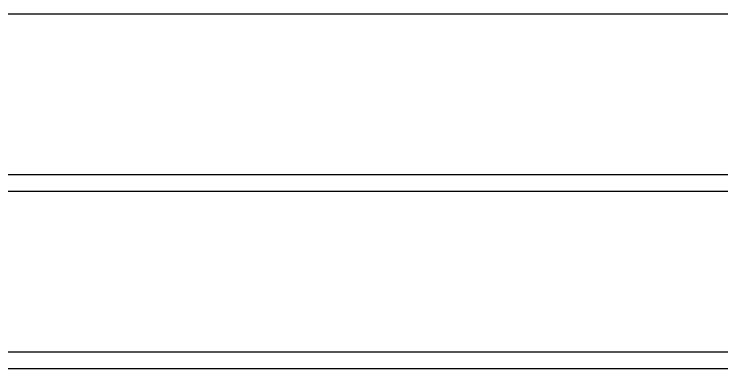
# Model space of a CAD drawing. Extents: x 1382187 to 1725648, y 860327 to 1571294.
# Drawn here: x 1530892 to 1532116, y 1234664 to 1235277 of the extents above; entities that cross this region are included whole.
import ezdxf

# ---------------------------------------------------------------- set-up
doc = ezdxf.new("R2010")
doc.units = 0
doc.header["$LTSCALE"] = 1000
doc.header["$MEASUREMENT"] = 0

msp = doc.modelspace()

# ---------------------------------------------------------------- linework, layer by layer
for p, q in [((1535631.1, 1235277.1), (1530084.5, 1235277.1)), ((1536236.6, 1234999.1), (1529479.4, 1234999.1)), ((1536236.6, 1234970.5), (1529479.4, 1234970.5)), ((1535663.8, 1234692.4), (1530051.8, 1234692.4)), ((1535663.8, 1234663.8), (1530051.8, 1234663.8))]:
    msp.add_line(p, q)

doc.saveas('drawing.dxf')
